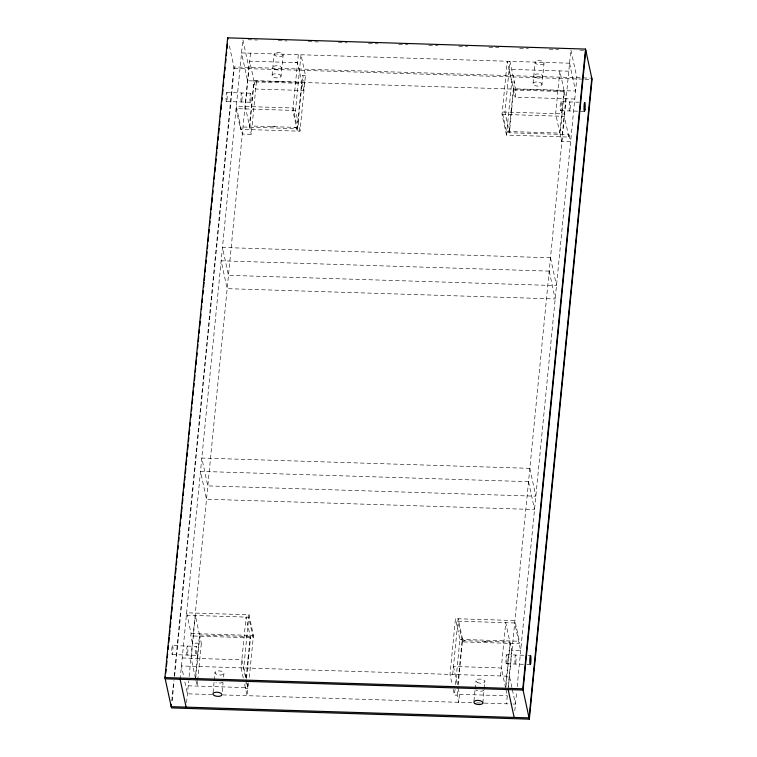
<?xml version="1.0" encoding="UTF-8"?>
<svg xmlns="http://www.w3.org/2000/svg" width="757" height="757" viewBox="0 0 757 757"><rect width="100%" height="100%" fill="white"/><g stroke="black" fill="none" stroke-linecap="round" stroke-linejoin="round"><path stroke-width="0.57" stroke-dasharray="3.79 2.84" d="M197.577 654.966L197.284 657.975M248.277 656.556L247.984 659.565M511.41 108.506L511.107 111.516M562.101 110.096L561.808 113.105M171.782 700.783L173.741 680.789M174.205 676.086L233.932 66.947L591.794 78.179M172.17 700.859L174.129 680.874M174.593 676.162L234.197 68.196L228.888 43.556M180.119 679.294L242.846 39.572L248.845 67.411L189.118 676.569M197.719 680.316L201.343 643.336L192.401 643.053L190.859 635.927L191.095 633.524L186.638 612.82L248.968 614.769L253.425 635.483L249.233 678.253M299.999 131.188L295.533 110.475L301.002 54.769L305.459 75.473L299.999 131.188L240.537 129.315L240.773 126.921L297.548 128.699L293.091 107.986L236.307 106.207L242.306 134.046L251.258 134.33L256.481 81.018M186.553 702.685L188.692 680.912M195.344 615.46L191.152 658.249L195.344 677.704L199.536 634.953L195.344 615.498M250.482 53.179L245.259 106.491L251.258 134.33M297.047 129.844L301.721 82.135L297.529 62.68L249.696 61.175L253.888 80.63L249.45 125.946L297.283 127.45M195.732 677.799L199.81 636.202L201.343 643.336M249.715 127.195L254.163 81.888L301.996 83.384L303.529 90.518L255.696 89.014L254.163 81.888M197.605 681.47L197.151 686.088L195.618 678.953M272.066 75.397L274.157 54.069M213.086 692.504L214.061 682.502M214.278 680.288L215.064 672.292M281.046 76.296A4.514 2.053 5.6 0 0 274.507 73.855A4.514 2.053 5.6 0 0 274.119 77.394A4.514 2.053 5.6 0 0 281.046 76.296L283.137 54.968A4.514 2.053 5.6 0 0 276.598 52.526A4.514 2.053 5.6 0 0 276.21 56.065A4.514 2.053 5.6 0 0 283.137 54.968M222.18 691.633L223.05 682.748M223.608 677.07L223.94 673.635A4.514 2.053 5.6 0 0 217.912 670.91A4.514 2.053 5.6 0 0 216.663 674.345A4.514 2.053 5.6 0 0 223.94 673.635M298.315 54.684L292.855 110.39L297.312 131.103L302.772 75.388L305.459 75.473M248.968 614.769L243.754 667.92L245.987 678.272M303.529 90.518L304.314 82.522L302.772 75.388M246.157 678.14L250.236 636.542M246.318 680.552L245.533 688.548L248.211 688.633L248.779 682.861M246.545 678.234L250.51 637.801L246.044 617.087L241.067 667.835L243.3 678.187M246.971 683.609L247.851 687.678L247.066 695.674L244.293 682.795M506.499 135.096L502.042 114.383L507.247 61.241L511.713 81.945L506.499 135.096L568.829 137.055L569.065 134.651L506.736 132.693L502.269 111.989L564.599 113.947M500.519 675.982L505.742 622.67L511.741 650.509L520.693 650.793L514.694 622.954L457.919 621.166L462.376 641.879L519.151 643.658L519.387 641.264L514.93 620.551L455.468 618.687L450.008 674.392L452.232 684.744M452.686 674.478L458.146 618.772L462.612 639.476L458.165 684.867M509.149 131.529L513.341 88.777L564.041 90.367L559.849 133.118L506.461 131.444M574.79 99.035L515.148 97.161L515.933 89.165L509.934 61.326L504.957 112.074L509.414 132.778L514.391 82.03L511.713 81.945M458.155 688.208L459.471 694.32L458.685 702.316L457.152 695.191L454.465 695.106L455.033 689.296M455.487 684.659L459.925 639.391L455.468 618.687M457.777 684.773L462.338 638.227M457.152 695.191L457.938 687.195M533.06 83.365L535.152 62.036M473.967 700.991L475.055 689.892M475.169 688.775L475.945 680.78M541.936 84.708A4.514 2.053 5.6 0 0 535.899 81.983A4.514 2.053 5.6 0 0 534.65 85.418A4.514 2.053 5.6 0 0 541.936 84.708L544.028 63.389A4.514 2.053 5.6 0 0 537.99 60.655A4.514 2.053 5.6 0 0 536.741 64.09A4.514 2.053 5.6 0 0 544.028 63.389M482.852 702.856L484.158 689.523M484.272 688.378L484.944 681.527M510.209 643.374L505.761 688.69L507.304 695.825L506.518 703.821M513.606 90.026L564.306 91.625L560.114 134.368L561.656 141.502L570.598 141.786L569.065 134.651M508.212 686.533L511.741 650.509M561.656 141.502L565.848 98.751L564.306 91.625M508.155 689.589L570.882 49.867L576.881 77.706L517.163 686.722M514.807 710.766L516.728 691.207M249.999 638.946L250.51 637.801M462.376 641.879L464.789 640.706M279.324 81.434L275.964 81.321M274.886 126.741L271.517 126.637M487.868 641.434L484.499 641.33M248.012 39.733L257.456 40.026M278.245 40.679L286.988 40.954M308.241 41.626L318.366 41.938M338.426 42.572L347.217 42.846M368.479 43.518L377.932 43.811M398.608 44.464L408.042 44.758M428.717 45.401L438.161 45.704M458.78 46.347L467.684 46.631M488.946 47.294L498.901 47.606M519.652 48.259L528.405 48.533M549.185 49.186L558.628 49.479M579.89 50.151L585.795 50.341M294.842 62.594L297.52 62.642M568.791 71.196L509.149 69.322L515.148 97.161M234.197 68.196L583.798 79.173M584.972 79.211L592.059 79.428M253.888 80.63L301.721 82.135M560.937 101.656A4.514 0.577 -88.2 0 1 561.155 108.677A4.514 0.577 -88.2 0 1 560.171 108.137A4.514 0.577 -88.2 0 1 560.937 101.656L579.058 102.223M226.731 92.496L250.595 93.243M560.577 110.654L584.432 111.402M226.504 101.514L250.359 102.261M502.042 114.383L564.362 116.341L568.829 137.055M295.533 110.475L236.08 108.611L240.537 129.315M186.402 615.214L248.731 617.173L253.188 637.877L190.859 635.927M459.925 639.391L519.387 641.264M462.111 640.621L509.934 642.125L505.496 687.441L501.304 667.986L453.462 666.444M191.095 633.524L253.425 635.483M199.536 634.953L252.923 636.628M506.641 654.739L527.052 655.382M528.197 655.42L530.496 655.486M172.587 645.607A4.514 0.577 -88.2 0 1 172.776 652.714A4.514 0.577 -88.2 0 1 171.801 651.966A4.514 0.577 -88.2 0 1 172.587 645.607L196.451 646.355A4.514 0.577 -88.2 0 1 196.631 653.509A4.514 0.577 -88.2 0 1 195.656 652.666A4.514 0.577 -88.2 0 1 196.451 646.355M506.405 663.757L525.68 664.362M526.825 664.391L530.269 664.504M172.199 654.587L196.044 655.325M182.21 657.965L241.852 659.839L246.044 679.294M188.209 685.804L247.851 687.678M459.471 694.32L507.304 695.825M212.206 694.585L187.424 693.8L184.784 681.555M222.823 694.917L472.68 702.761M476.522 702.884L483.6 703.102M484.348 703.121L511.921 703.991M513.104 704.029L515.46 704.105L512.101 688.51M294.596 127.365L297.548 128.699M564.041 90.367L559.849 70.912L555.657 113.664L559.849 133.118M511.864 687.394L509.461 676.256L181.425 665.961L183.828 677.099M453.471 666.482L457.417 684.792M453.225 689.353L454.465 695.106M246.971 682.88L248.211 688.633M509.385 129.125L509.414 132.778M222.823 682.123A4.514 2.053 5.6 0 1 215.877 682.341M483.988 690.043A4.514 2.053 5.6 0 1 480.193 691.245A4.514 2.053 5.6 0 1 475.737 689.854M569.576 63.2L241.54 52.895L247.539 80.744L575.575 91.039L569.576 63.2M550.5 257.777L222.463 247.482L228.453 275.321L556.499 285.616L550.5 257.777M549.194 271.101L221.148 260.805L227.147 288.654L555.184 298.949L549.194 271.101M529.853 468.346L201.816 458.051L207.806 485.899L535.852 496.195L529.853 468.346M528.547 481.679L200.501 471.384L206.5 499.223L534.537 509.518L528.547 481.679M535.436 77.413A4.514 2.053 5.6 0 0 542.722 76.712A4.514 2.053 5.6 0 0 536.685 73.987A4.514 2.053 5.6 0 0 535.436 77.413M570.106 108.961A4.514 0.577 -88.2 0 0 569.879 101.94A4.514 0.577 -88.2 0 0 569.122 108.412A4.514 0.577 -88.2 0 0 570.106 108.961M187.689 653.187A4.514 0.577 -88.2 0 0 187.49 646.071A4.514 0.577 -88.2 0 0 186.714 652.43A4.514 0.577 -88.2 0 0 187.689 653.187M274.905 69.398A4.514 2.053 5.6 0 0 281.831 68.3A4.514 2.053 5.6 0 0 275.283 65.85A4.514 2.053 5.6 0 0 274.905 69.398M241.862 100.52A4.514 0.577 -88.2 0 0 241.795 93.073A4.514 0.577 -88.2 0 0 240.934 98.826A4.514 0.577 -88.2 0 0 241.862 100.52M515.801 662.583A4.514 0.577 -88.2 0 0 515.735 655.127A4.514 0.577 -88.2 0 0 514.874 660.88A4.514 0.577 -88.2 0 0 515.801 662.583M226.949 100.056A4.514 0.577 -88.2 0 0 226.882 92.6A4.514 0.577 -88.2 0 0 226.021 98.353A4.514 0.577 -88.2 0 0 226.949 100.056M506.859 662.299A4.514 0.577 -88.2 0 0 506.783 654.843A4.514 0.577 -88.2 0 0 505.931 660.596A4.514 0.577 -88.2 0 0 506.859 662.299M477.222 682.35A4.514 2.053 5.6 0 0 484.773 682.048A4.514 2.053 5.6 0 0 479.332 679.067A4.514 2.053 5.6 0 0 477.222 682.35M250.813 100.804A4.514 0.577 -88.2 0 0 250.737 93.348A4.514 0.577 -88.2 0 0 249.886 99.101A4.514 0.577 -88.2 0 0 250.813 100.804"/><path stroke-width="1.14" d="M164.941 677.572L227.668 37.85L585.521 49.082L592.059 79.428L529.332 719.15L171.479 707.918L164.941 677.572L522.803 688.804L529.332 719.15M165.442 676.474L165.206 678.821L523.068 690.053L585.795 50.341M165.783 672.945L166.133 669.415M166.474 665.886L166.937 661.183M167.288 657.653L167.628 654.124M168.092 649.421L168.433 645.891M168.783 642.371L169.246 637.668M169.473 635.312L169.937 630.609M170.278 627.08L170.741 622.377M171.091 618.847L171.432 615.318M171.782 611.788L172.246 607.086M172.587 603.566L172.937 600.036M173.277 596.507L173.741 591.804M174.091 588.274L174.432 584.745M174.895 580.042L175.236 576.512M175.586 572.983L176.05 568.28M176.39 564.75L176.741 561.23M177.081 557.701L177.545 552.998M177.895 549.468L178.236 545.939M178.699 541.236L179.049 537.707M179.39 534.177L179.74 530.648M180.194 525.945L180.545 522.425M180.885 518.895L181.349 514.192M181.585 511.836L182.04 507.133M182.39 503.604L182.853 498.901M183.194 495.371L183.544 491.842M183.885 488.322L184.348 483.609M184.699 480.089L185.039 476.56M185.389 473.03L185.844 468.328M186.194 464.798L186.657 460.095M186.998 456.566L187.348 453.036M187.689 449.507L188.152 444.804M188.502 441.284L188.843 437.754M189.193 434.225L189.657 429.522M189.998 425.992L190.348 422.463M190.802 417.76L191.152 414.23M191.502 410.701L191.843 407.181M192.193 403.651L192.647 398.948M192.997 395.419L193.461 390.716M193.801 387.187L194.152 383.657M194.492 380.128L194.956 375.425M195.306 371.895L195.647 368.366M195.997 364.846L196.451 360.143M196.801 356.613L197.151 353.084M197.605 348.381L197.956 344.851M198.296 341.322L198.76 336.619M199.11 333.089L199.451 329.56M199.801 326.04L200.264 321.328M200.605 317.808L200.955 314.278M201.409 309.575L201.759 306.046M202.11 302.516L202.45 298.987M202.914 294.284L203.255 290.754M203.605 287.225L204.068 282.522M204.295 280.175L204.759 275.472M205.1 271.943L205.563 267.24M205.913 263.71L206.254 260.181M206.604 256.651L207.068 251.949M207.409 248.419L207.759 244.899M208.099 241.369L208.563 236.667M208.913 233.137L209.254 229.608M209.717 224.905L210.058 221.375M210.408 217.846L210.872 213.143M211.212 209.613L211.563 206.084M211.903 202.564L212.367 197.861M212.717 194.331L213.058 190.802M213.521 186.099L213.862 182.569M214.212 179.04L214.562 175.51M214.903 171.99L215.367 167.278M215.707 163.758L216.171 159.046M216.521 155.526L216.862 151.996M217.212 148.467L217.675 143.764M218.016 140.234L218.366 136.705M218.707 133.175L219.17 128.472M219.521 124.943L219.861 121.423M220.325 116.72L220.666 113.19M221.016 109.661L221.479 104.958M221.82 101.429L222.17 97.899M222.511 94.37L222.974 89.667M223.324 86.137L223.665 82.617M224.129 77.905L224.479 74.385M224.82 70.855L225.17 67.326M225.624 62.623L225.974 59.093M226.315 55.564L226.665 52.034M227.015 48.514L227.469 43.811M171.442 704.313L171.205 706.659L529.067 717.901L591.794 78.179M522.803 688.804L585.521 49.082M508.155 689.589L514.154 717.428M227.668 37.85L227.933 39.099M180.119 679.294L186.118 707.133M585.01 109.424A4.514 0.577 -88.2 0 0 584.792 102.403A4.514 0.577 -88.2 0 0 584.026 108.885A4.514 0.577 -88.2 0 0 585.01 109.424M530.714 663.047A4.514 0.577 -88.2 0 0 530.638 655.59A4.514 0.577 -88.2 0 0 529.786 661.344A4.514 0.577 -88.2 0 0 530.714 663.047M214.572 695.664A4.514 2.053 5.6 0 0 221.848 694.964A4.514 2.053 5.6 0 0 215.821 692.239A4.514 2.053 5.6 0 0 214.572 695.664M475.141 703.669A4.514 2.053 5.6 0 0 482.682 703.376A4.514 2.053 5.6 0 0 477.241 700.395A4.514 2.053 5.6 0 0 475.141 703.669"/></g></svg>
